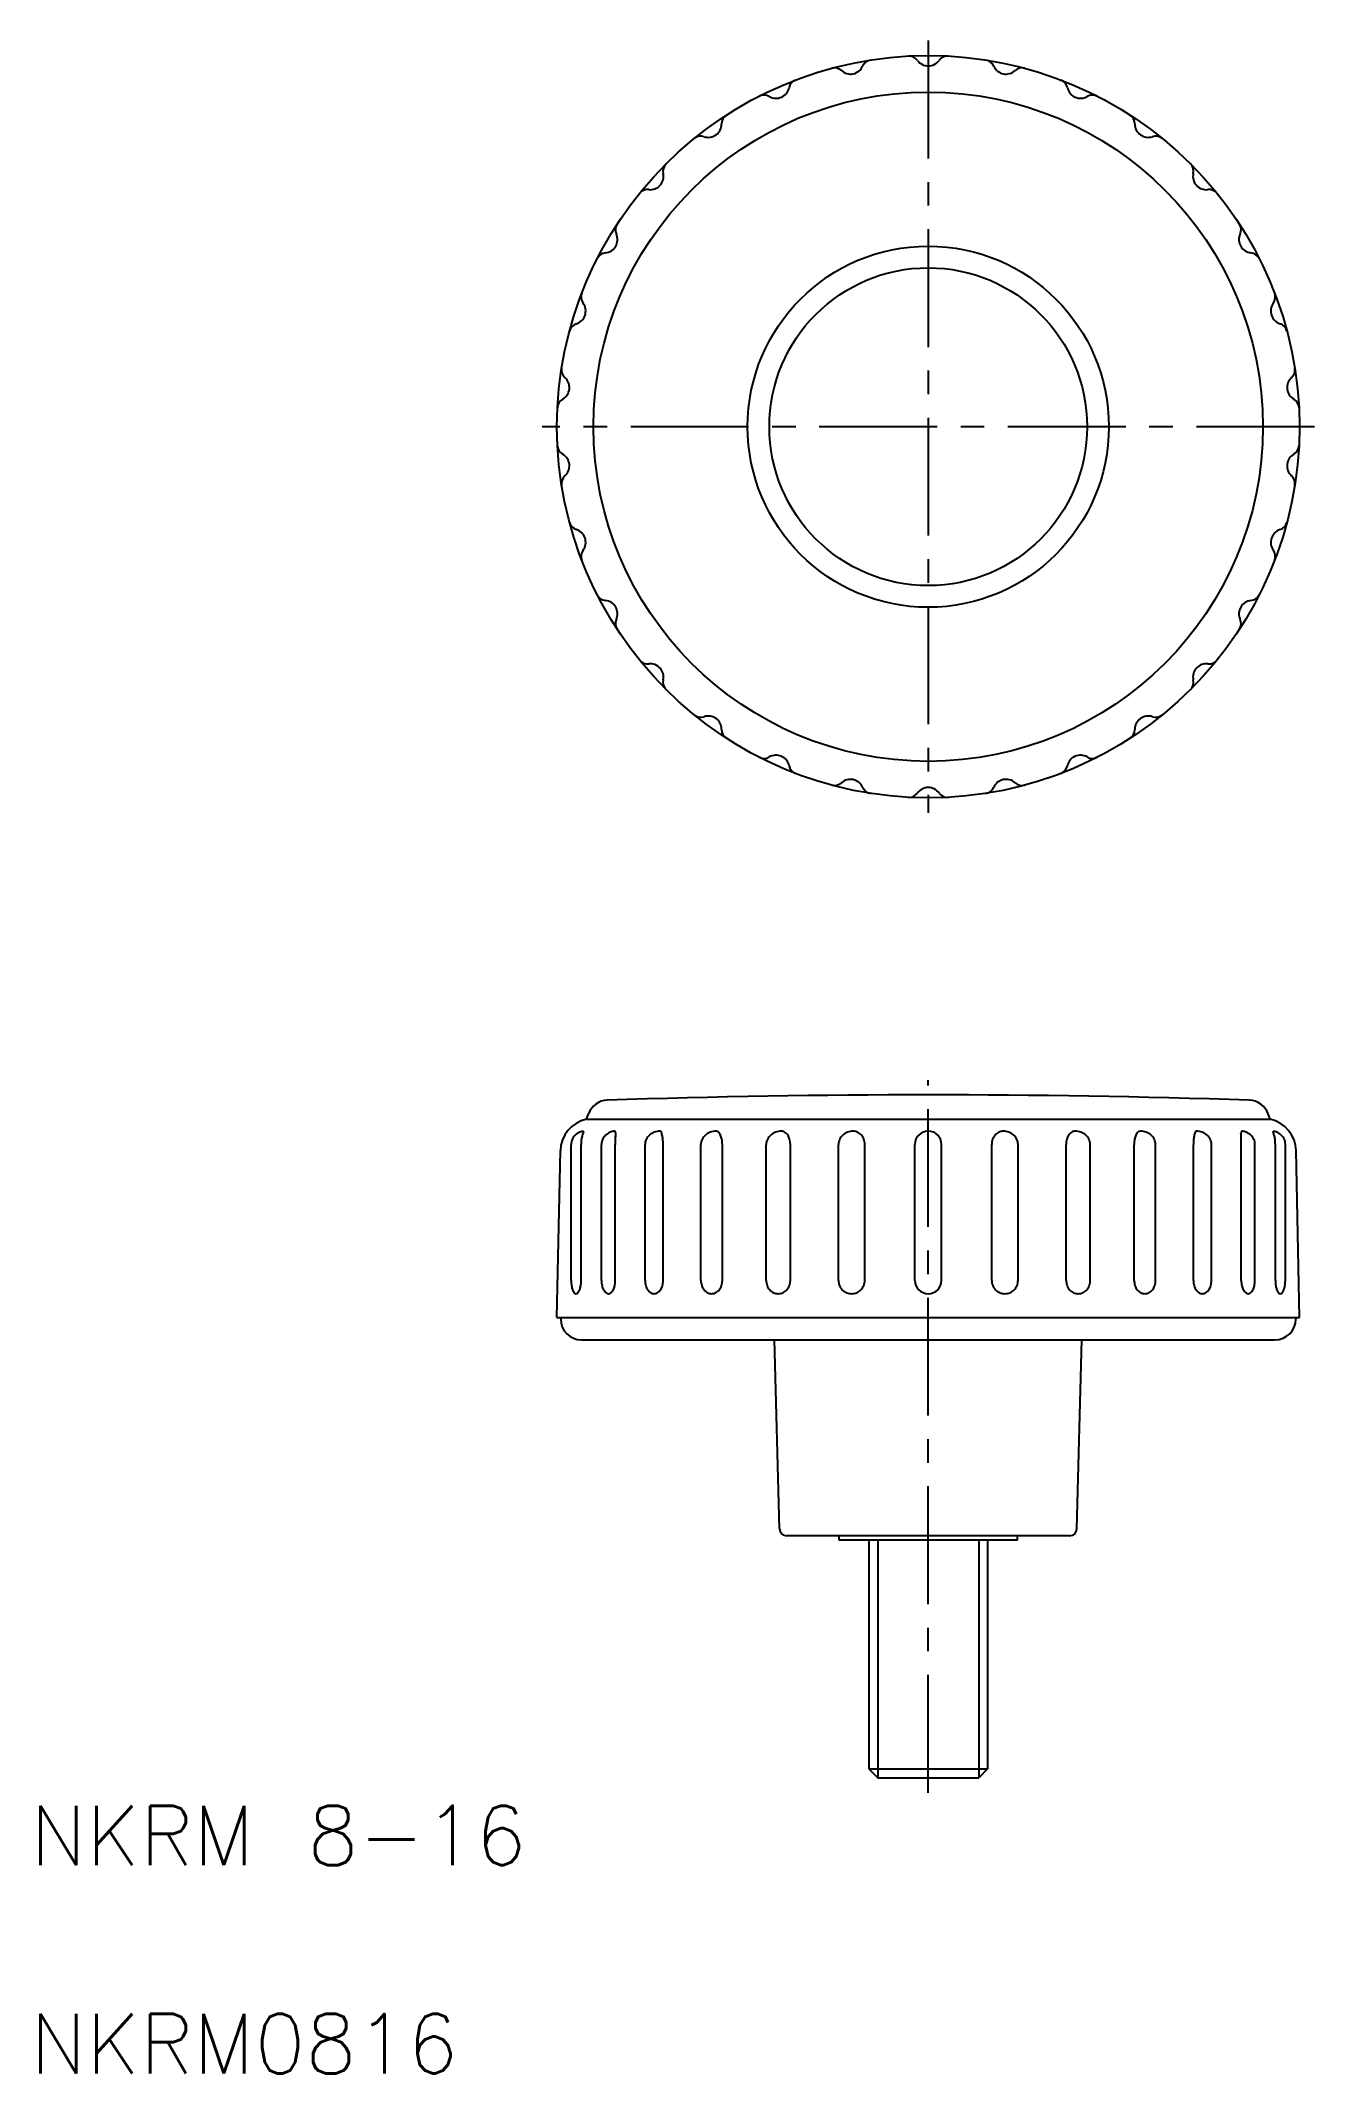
# Model space of a CAD drawing. Extents: x 53 to 139, y 84 to 220.
import ezdxf
from ezdxf.enums import TextEntityAlignment as Align

# ---------------------------------------------------------------- set-up
doc = ezdxf.new("R2010")
doc.units = 0
doc.header["$LTSCALE"] = 0.25
doc.linetypes.add('CENTER', pattern=[50.8, 31.75, -6.35, 6.35, -6.35])
doc.layers.get('0').update_dxf_attribs({"linetype": 'CONTINUOUS'})
doc.layers.add('CENTER', color=1, linetype='CENTER')
doc.styles.get("Standard").update_dxf_attribs({"font": 'txt.shx'})

msp = doc.modelspace()

# ---------------------------------------------------------------- linework, layer by layer
at = {"color": 7, "linetype": 'CONTINUOUS'}
for p, q in [((89.860275, 147.855105), (89.993246, 148.22044)), ((89.860275, 147.855105), (135.893181, 147.855105)), ((135.893181, 147.855105), (135.76021, 148.22044)), ((87.876728, 134.50031), (88.104414, 145.744848)), ((88.828743, 137.007904), (88.828743, 146.156418)), ((89.502934, 137.007904), (89.502934, 146.156418)), ((90.874344, 137.007904), (90.874344, 146.156418)), ((91.800532, 137.007904), (91.800532, 146.156418)), ((93.805224, 137.007904), (93.805224, 146.156418)), ((95.023828, 137.007904), (95.023828, 146.156418)), ((97.568309, 137.007904), (97.568309, 146.156418)), ((99.011522, 137.007904), (99.011522, 146.156418)), ((101.966857, 137.007904), (101.966857, 146.156418)), ((103.591661, 137.007904), (103.591661, 146.156418)), ((106.828491, 137.007904), (106.828491, 146.156418)), ((108.601927, 137.007904), (108.601927, 146.156418)), ((111.976728, 137.007904), (111.976728, 146.156418)), ((113.776728, 137.007904), (113.776728, 146.156418)), ((117.151529, 137.007904), (117.151529, 146.156418)), ((118.924965, 137.007904), (118.924965, 146.156418)), ((122.161795, 137.007904), (122.161795, 146.156418)), ((123.786599, 137.007904), (123.786599, 146.156418)), ((126.741934, 137.007904), (126.741934, 146.156418)), ((128.185147, 137.007904), (128.185147, 146.156418)), ((130.729628, 137.007904), (130.729628, 146.156418)), ((131.948232, 137.007904), (131.948232, 146.156418)), ((133.952924, 137.007904), (133.952924, 146.156418)), ((134.879112, 137.007904), (134.879112, 146.156418)), ((136.250522, 137.007904), (136.250522, 146.156418)), ((136.924713, 137.007904), (136.924713, 146.156418)), ((137.876728, 134.50031), (137.649042, 145.744848)), ((87.876728, 134.50031), (137.876728, 134.50031)), ((88.126728, 134.50031), (88.126728, 134.40031)), ((137.626728, 134.50031), (137.626728, 134.40031)), ((89.526728, 133.00031), (136.226728, 133.00031)), ((102.863978, 120.287222), (102.531074, 133.00031)), ((122.889478, 120.287222), (123.222382, 133.00031)), ((122.38965, 119.80031), (103.363806, 119.80031)), ((106.876728, 119.50031), (106.876728, 119.80031)), ((118.876728, 119.50031), (106.876728, 119.50031)), ((108.876728, 119.50031), (108.876728, 104.10031)), ((112.876728, 119.80031), (112.876828, 119.80031)), ((116.876728, 119.50031), (116.876728, 104.10031)), ((117.633189, 119.80031), (117.633189, 119.80041)), ((118.876728, 119.50031), (118.876728, 119.80031)), ((108.876728, 104.10031), (116.876728, 104.10031)), ((108.876728, 104.10031), (109.476728, 103.50108)), ((116.876728, 104.10031), (116.276728, 103.50108)), ((109.476728, 103.50108), (116.276728, 103.50108))]:
    msp.add_line(p, q, dxfattribs=at)
at = {"color": 3, "linetype": 'CONTINUOUS'}
for p, q in [((109.476728, 119.50031), (109.476728, 103.50108)), ((116.276728, 119.50031), (116.276728, 103.50108))]:
    msp.add_line(p, q, dxfattribs=at)
at = {"color": 7, "linetype": 'CONTINUOUS'}
for radius in [25, 22.540023, 12.160796, 10.7]:
    msp.add_circle((112.876728, 194.49969), radius, dxfattribs=at)
for centre, radius, start, end in [((109.10189, 218.504702), 0.7, 98.936697, 156.253408), ((111.578154, 218.764967), 0.7, 35.746592, 93.063303), ((112.876728, 219.69969), 0.9, 215.746592, 324.253408), ((114.175302, 218.764967), 0.7, 86.936697, 144.253408), ((116.651566, 218.504702), 0.7, 23.746592, 81.063303), ((104.193457, 217.195302), 0.7, 110.936697, 168.253408), ((106.561496, 217.964724), 0.7, 47.746592, 105.063303), ((107.637353, 219.149009), 0.9, 227.746592, 336.253408), ((118.116103, 219.149009), 0.9, 203.746592, 312.253408), ((119.19196, 217.964724), 0.7, 74.936697, 132.253408), ((121.559999, 217.195302), 0.7, 11.746592, 69.063303), ((101.820844, 216.138946), 0.7, 59.746592, 117.063303), ((102.626965, 217.521035), 0.9, 239.746592, 348.253408), ((123.126491, 217.521035), 0.9, 191.746592, 300.253408), ((123.932612, 216.138946), 0.7, 62.936697, 120.253408), ((99.664524, 214.893994), 0.7, 122.936697, 180.253408), ((126.088932, 214.893994), 0.7, 359.746592, 57.063303), ((97.563387, 213.367429), 0.7, 71.746592, 129.063303), ((98.06454, 214.886918), 0.9, 251.746592, 0.253408), ((127.688916, 214.886918), 0.9, 179.746592, 288.253408), ((128.190069, 213.367429), 0.7, 50.936697, 108.253408), ((95.713028, 211.701358), 0.7, 134.936697, 192.253408), ((130.040428, 211.701358), 0.7, 347.746592, 45.063303), ((94.149478, 211.361781), 0.9, 263.746592, 12.253408), ((131.603978, 211.361781), 0.9, 167.746592, 276.253408), ((93.975197, 209.771301), 0.7, 83.746592, 141.063303), ((131.778259, 209.771301), 0.7, 38.936697, 96.253408), ((92.511668, 207.756927), 0.7, 146.936697, 204.253408), ((133.241788, 207.756927), 0.7, 335.746592, 33.063303), ((91.052888, 207.09969), 0.9, 275.746592, 24.253408), ((134.700568, 207.09969), 0.9, 155.746592, 264.253408), ((91.213094, 205.507731), 0.7, 95.746592, 153.063303), ((134.540362, 205.507731), 0.7, 26.936697, 84.253408), ((88.910104, 202.286918), 0.9, 287.746592, 36.253408), ((90.200359, 203.23309), 0.7, 158.936697, 216.253408), ((136.843352, 202.286918), 0.9, 143.746592, 252.253408), ((135.553097, 203.23309), 0.7, 323.746592, 21.063303), ((89.397796, 200.763056), 0.7, 107.746592, 165.063303), ((136.35566, 200.763056), 0.7, 14.936697, 72.253408), ((88.880116, 198.327562), 0.7, 170.936697, 228.253408), ((87.814776, 197.133807), 0.9, 299.746592, 48.253408), ((137.93868, 197.133807), 0.9, 131.746592, 240.253408), ((136.87334, 198.327562), 0.7, 311.746592, 9.063303), ((88.60864, 195.744642), 0.7, 119.746592, 177.063303), ((137.144816, 195.744642), 0.7, 2.936697, 60.253408), ((88.60864, 193.254738), 0.7, 182.936697, 240.253408), ((137.144816, 193.254738), 0.7, 299.746592, 357.063303), ((87.814776, 191.865572), 0.9, 311.746592, 60.253408), ((137.93868, 191.865572), 0.9, 119.746592, 228.253408), ((88.880116, 190.671817), 0.7, 131.746592, 189.063303), ((136.87334, 190.671817), 0.7, 350.936697, 48.253408), ((89.397796, 188.236324), 0.7, 194.936697, 252.253408), ((88.910104, 186.712461), 0.9, 323.746592, 72.253408), ((136.843352, 186.712461), 0.9, 107.746592, 216.253408), ((136.35566, 188.236324), 0.7, 287.746592, 345.063303), ((90.200359, 185.766289), 0.7, 143.746592, 201.063303), ((135.553097, 185.766289), 0.7, 338.936697, 36.253408), ((91.213094, 183.491649), 0.7, 206.936697, 264.253408), ((91.052888, 181.89969), 0.9, 335.746592, 84.253408), ((134.700568, 181.89969), 0.9, 95.746592, 204.253408), ((134.540362, 183.491649), 0.7, 275.746592, 333.063303), ((92.511668, 181.242453), 0.7, 155.746592, 213.063303), ((133.241788, 181.242453), 0.7, 326.936697, 24.253408), ((93.975197, 179.228078), 0.7, 218.936697, 276.253408), ((94.149478, 177.637598), 0.9, 347.746592, 96.253408), ((131.603978, 177.637598), 0.9, 83.746592, 192.253408), ((131.778259, 179.228078), 0.7, 263.746592, 321.063303), ((95.713028, 177.298021), 0.7, 167.746592, 225.063303), ((130.040428, 177.298021), 0.7, 314.936697, 12.253408), ((97.563387, 175.63195), 0.7, 230.936697, 288.253408), ((98.06454, 174.112461), 0.9, 359.746592, 108.253408), ((99.664524, 174.105385), 0.7, 179.746592, 237.063303), ((126.088932, 174.105385), 0.7, 302.936697, 0.253408), ((127.688916, 174.112461), 0.9, 71.746592, 180.253408), ((128.190069, 175.63195), 0.7, 251.746592, 309.063303), ((101.820844, 172.860433), 0.7, 242.936697, 300.253408), ((102.626965, 171.478344), 0.9, 11.746592, 120.253408), ((104.193457, 171.804078), 0.7, 191.746592, 249.063303), ((121.559999, 171.804078), 0.7, 290.936697, 348.253408), ((123.126491, 171.478344), 0.9, 59.746592, 168.253408), ((123.932612, 172.860433), 0.7, 239.746592, 297.063303), ((106.561496, 171.034655), 0.7, 254.936697, 312.253408), ((107.637353, 169.85037), 0.9, 23.746592, 132.253408), ((109.10189, 170.494678), 0.7, 203.746592, 261.063303), ((111.578154, 170.234412), 0.7, 266.936697, 324.253408), ((112.876728, 169.29969), 0.9, 35.746592, 144.253408), ((114.175302, 170.234412), 0.7, 215.746592, 273.063303), ((116.651566, 170.494678), 0.7, 278.936697, 336.253408), ((118.116103, 169.85037), 0.9, 47.746592, 156.253408), ((119.19196, 171.034655), 0.7, 227.746592, 285.063303), ((112.876728, -500.49969), 650, 88.094391, 91.905609), ((90.303963, 145.70031), 2.2, 101.635018, 178.84), ((91.308815, 147.741612), 1.4, 91.905609, 160), ((134.444641, 147.741612), 1.4, 20, 88.094391), ((135.449493, 145.70031), 2.2, 1.16, 78.364982), ((89.693774, 146.156418), 0.865031, 156.665323, 180), ((89.72888, 146.141274), 0.903264, 133.836616, 156.665323), ((89.751455, 146.117763), 0.935858, 111.688952, 133.836616), ((89.766055, 146.081054), 0.975364, 99.479316, 111.688952), ((92.577309, 146.156418), 3.074375, 173.095232, 180), ((91.17659, 146.326042), 1.663423, 163.703414, 173.095232), ((90.302788, 146.581503), 0.753043, 149.109691, 163.703414), ((89.613655, 146.993782), 0.05, 329.109691, 99.479316), ((91.721239, 146.156418), 0.846894, 156.20771, 180), ((91.775141, 146.132652), 0.905804, 133.21302, 156.20771), ((91.809845, 146.095714), 0.956486, 111.26348, 133.21302), ((91.832311, 146.037983), 1.018435, 97.179915, 111.26348), ((91.71752, 146.949216), 0.1, 356.316779, 97.179915), ((117.288549, 146.156418), 25.488017, 179.16206, 180), ((104.56111, 146.342567), 12.759217, 177.97773, 179.16206), ((96.986821, 146.610015), 5.180208, 176.316779, 177.97773), ((94.607506, 146.156418), 0.802282, 155.00228, 180), ((94.709596, 146.108817), 0.914923, 131.617124, 155.00228), ((94.775523, 146.034606), 1.014189, 110.202477, 131.617124), ((94.818309, 145.918334), 1.138083, 90, 110.202477), ((94.818309, 146.990332), 0.066086, 28.867766, 90), ((94.103928, 146.596497), 0.881835, 12.863174, 28.867766), ((92.948073, 146.332552), 2.067443, 5.403384, 12.863174), ((91.085938, 146.156418), 3.93789, 0, 5.403384), ((98.361432, 146.156418), 0.793123, 154.739602, 180), ((98.473793, 146.1034), 0.917364, 131.278132, 154.739602), ((98.546401, 146.020688), 1.027424, 109.98205, 131.278132), ((98.593546, 145.891031), 1.165386, 90, 109.98205), ((98.593546, 146.847202), 0.209216, 48.270254, 90), ((98.301749, 146.520038), 0.647602, 24.910978, 48.270254), ((97.829931, 146.300917), 1.167818, 10.88886, 24.910978), ((97.078768, 146.156418), 1.932754, 0, 10.88886), ((102.759286, 146.156418), 0.79243, 154.719476, 180), ((102.87243, 146.102982), 0.917557, 131.252287, 154.719476), ((102.945549, 146.019612), 1.028448, 109.965313, 131.252287), ((102.993028, 145.888921), 1.167497, 90, 109.965313), ((102.993028, 146.649661), 0.406757, 58.087886, 90), ((102.845894, 146.413392), 0.685093, 33.629802, 58.087886), ((102.612486, 146.258141), 0.965418, 15.4036, 33.629802), ((102.243271, 146.156418), 1.34839, 0, 15.4036), ((107.64406, 146.156418), 0.815569, 155.373823, 180), ((107.731488, 146.116341), 0.911745, 132.10191, 155.373823), ((107.787894, 146.05392), 0.995876, 110.520662, 132.10191), ((107.824474, 145.95619), 1.100227, 90, 110.520662), ((107.824474, 146.381796), 0.674622, 64.382088, 90), ((107.772192, 146.272762), 0.795542, 40.821676, 64.382088), ((107.690552, 146.202239), 0.903424, 19.687875, 40.821676), ((107.562493, 146.156418), 1.039435, 0, 19.687875), ((112.876728, 146.156418), 0.9, 0, 180), ((118.190963, 146.156418), 1.039435, 160.312125, 180), ((118.062904, 146.202239), 0.903424, 139.178324, 160.312125), ((117.981264, 146.272762), 0.795542, 115.617912, 139.178324), ((117.928982, 146.381796), 0.674622, 90, 115.617912), ((117.928982, 145.95619), 1.100227, 69.479338, 90), ((117.965562, 146.05392), 0.995876, 47.89809, 69.479338), ((118.021968, 146.116341), 0.911745, 24.626177, 47.89809), ((118.109396, 146.156418), 0.815569, 0, 24.626177), ((123.510184, 146.156418), 1.34839, 164.5964, 180), ((123.14097, 146.258141), 0.965418, 146.370198, 164.5964), ((122.907562, 146.413392), 0.685093, 121.912114, 146.370198), ((122.760428, 146.649661), 0.406757, 90, 121.912114), ((122.760428, 145.888921), 1.167497, 70.034687, 90), ((122.807907, 146.019612), 1.028448, 48.747713, 70.034687), ((122.881026, 146.102982), 0.917557, 25.280524, 48.747713), ((122.99417, 146.156418), 0.79243, 0, 25.280524), ((128.674688, 146.156418), 1.932754, 169.11114, 180), ((127.923525, 146.300917), 1.167818, 155.089022, 169.11114), ((127.451707, 146.520038), 0.647602, 131.729746, 155.089022), ((127.15991, 146.847202), 0.209216, 90, 131.729746), ((127.15991, 145.891031), 1.165386, 70.01795, 90), ((127.207055, 146.020688), 1.027424, 48.721868, 70.01795), ((127.279663, 146.1034), 0.917364, 25.260398, 48.721868), ((127.392024, 146.156418), 0.793123, 0, 25.260398), ((134.667518, 146.156418), 3.93789, 174.596616, 180), ((132.805383, 146.332552), 2.067443, 167.136826, 174.596616), ((131.649528, 146.596497), 0.881835, 151.132234, 167.136826), ((130.935147, 146.990332), 0.066086, 90, 151.132234), ((130.935147, 145.918334), 1.138083, 69.797523, 90), ((130.977933, 146.034606), 1.014189, 48.382876, 69.797523), ((131.04386, 146.108817), 0.914923, 24.99772, 48.382876), ((131.14595, 146.156418), 0.802282, 0, 24.99772), ((134.035936, 146.949216), 0.1, 82.820085, 183.683221), ((128.766634, 146.610015), 5.180208, 2.02227, 3.683221), ((121.192346, 146.342567), 12.759217, 0.83794, 2.02227), ((108.464907, 146.156418), 25.488017, 0, 0.83794), ((133.921145, 146.037983), 1.018435, 68.73652, 82.820085), ((133.943611, 146.095714), 0.956486, 46.78698, 68.73652), ((133.978315, 146.132652), 0.905804, 23.79229, 46.78698), ((134.032217, 146.156418), 0.846894, 0, 23.79229), ((136.139801, 146.993782), 0.05, 80.520684, 210.890309), ((135.450668, 146.581503), 0.753043, 16.296586, 30.890309), ((135.987401, 146.081054), 0.975364, 68.311048, 80.520684), ((134.576866, 146.326042), 1.663423, 6.904768, 16.296586), ((133.176147, 146.156418), 3.074375, 0, 6.904768), ((136.002001, 146.117763), 0.935858, 46.163384, 68.311048), ((136.024576, 146.141274), 0.903264, 23.334677, 46.163384), ((136.059682, 146.156418), 0.865031, 0, 23.334677), ((91.226873, 137.007904), 2.39813, 180, 188.818789), ((87.104804, 137.007904), 2.39813, 351.181211, 0), ((92.618229, 137.007904), 1.743884, 180, 192.031595), ((90.056647, 137.007904), 1.743884, 347.968405, 0), ((95.13001, 137.007904), 1.324786, 180, 195.664735), ((93.699041, 137.007904), 1.324786, 344.335265, 0), ((98.687492, 137.007904), 1.119184, 180, 198.371856), ((97.892339, 137.007904), 1.119184, 341.628144, 0), ((102.962099, 137.007904), 0.995242, 180, 200.500657), ((102.596419, 137.007904), 0.995242, 339.499343, 0), ((107.741679, 137.007904), 0.913188, 180, 202.200411), ((107.68874, 137.007904), 0.913188, 337.799589, 0), ((112.876728, 137.007904), 0.9, 180, 0), ((118.064716, 137.007904), 0.913188, 180, 202.200411), ((118.011777, 137.007904), 0.913188, 337.799589, 0), ((123.157037, 137.007904), 0.995242, 180, 200.500657), ((122.791357, 137.007904), 0.995242, 339.499343, 0), ((127.861117, 137.007904), 1.119184, 180, 198.371856), ((127.065964, 137.007904), 1.119184, 341.628144, 0), ((132.054414, 137.007904), 1.324786, 180, 195.664735), ((130.623446, 137.007904), 1.324786, 344.335265, 0), ((135.696809, 137.007904), 1.743884, 180, 192.031595), ((133.135227, 137.007904), 1.743884, 347.968405, 0), ((138.648652, 137.007904), 2.39813, 180, 188.818789), ((134.526583, 137.007904), 2.39813, 351.181211, 0), ((90.202088, 136.848915), 1.361085, 188.818789, 200.533474), ((89.56029, 136.608529), 0.675745, 200.533474, 222.12132), ((89.165839, 136.251848), 0.143944, 222.12132, 270), ((89.165839, 136.251848), 0.143944, 270, 317.87868), ((88.771388, 136.608529), 0.675745, 317.87868, 339.466526), ((88.129589, 136.848915), 1.361085, 339.466526, 351.181211), ((91.984137, 136.872758), 1.09555, 192.031595, 207.228019), ((91.585262, 136.667518), 0.646969, 207.228019, 231.165801), ((91.337438, 136.359664), 0.25176, 231.165801, 270), ((91.337438, 136.359664), 0.25176, 270, 308.834199), ((91.089615, 136.667518), 0.646969, 308.834199, 332.771981), ((90.69074, 136.872758), 1.09555, 332.771981, 347.968405), ((94.777827, 136.909144), 0.959017, 195.664735, 214.09807), ((94.555087, 136.758348), 0.690033, 214.09807, 238.540235), ((94.414526, 136.528612), 0.420708, 238.540235, 270), ((94.414526, 136.528612), 0.420708, 270, 301.459765), ((94.273965, 136.758348), 0.690033, 301.459765, 325.90193), ((94.051225, 136.909144), 0.959017, 325.90193, 344.335265), ((98.492702, 136.943212), 0.913931, 198.371856, 218.722118), ((98.368871, 136.843926), 0.755212, 218.722118, 242.678481), ((98.289916, 136.691094), 0.58319, 242.678481, 270), ((98.289916, 136.691094), 0.58319, 270, 297.321519), ((98.21096, 136.843926), 0.755212, 297.321519, 321.277882), ((98.087129, 136.943212), 0.913931, 321.277882, 341.628144), ((102.872853, 136.974535), 0.899962, 200.500657, 222.071589), ((102.815852, 136.923083), 0.823174, 222.071589, 245.350724), ((102.779259, 136.843337), 0.735433, 245.350724, 270), ((102.779259, 136.843337), 0.735433, 270, 294.649276), ((102.742666, 136.923083), 0.823174, 294.649276, 317.928411), ((102.685665, 136.974535), 0.899962, 317.928411, 339.499343), ((107.728797, 137.002647), 0.899275, 202.200411, 224.574094), ((107.720537, 136.994509), 0.887679, 224.574094, 247.197245), ((107.715209, 136.981836), 0.873932, 247.197245, 270), ((107.715209, 136.981836), 0.873932, 270, 292.802755), ((107.709881, 136.994509), 0.887679, 292.802755, 315.425906), ((107.701621, 137.002647), 0.899275, 315.425906, 337.799589), ((118.051835, 137.002647), 0.899275, 202.200411, 224.574094), ((118.043575, 136.994509), 0.887679, 224.574094, 247.197245), ((118.038247, 136.981836), 0.873932, 247.197245, 270), ((118.038247, 136.981836), 0.873932, 270, 292.802755), ((118.032919, 136.994509), 0.887679, 292.802755, 315.425906), ((118.024659, 137.002647), 0.899275, 315.425906, 337.799589), ((123.067791, 136.974535), 0.899962, 200.500657, 222.071589), ((123.01079, 136.923083), 0.823174, 222.071589, 245.350724), ((122.974197, 136.843337), 0.735433, 245.350724, 270), ((122.974197, 136.843337), 0.735433, 270, 294.649276), ((122.937603, 136.923083), 0.823174, 294.649276, 317.928411), ((122.880603, 136.974535), 0.899962, 317.928411, 339.499343), ((127.666327, 136.943212), 0.913931, 198.371856, 218.722118), ((127.542496, 136.843926), 0.755212, 218.722118, 242.678481), ((127.46354, 136.691094), 0.58319, 242.678481, 270), ((127.46354, 136.691094), 0.58319, 270, 297.321519), ((127.384585, 136.843926), 0.755212, 297.321519, 321.277882), ((127.260754, 136.943212), 0.913931, 321.277882, 341.628144), ((131.702231, 136.909144), 0.959017, 195.664735, 214.09807), ((131.479491, 136.758348), 0.690033, 214.09807, 238.540235), ((131.33893, 136.528612), 0.420708, 238.540235, 270), ((131.33893, 136.528612), 0.420708, 270, 301.459765), ((131.198369, 136.758348), 0.690033, 301.459765, 325.90193), ((130.975629, 136.909144), 0.959017, 325.90193, 344.335265), ((135.062716, 136.872758), 1.09555, 192.031595, 207.228019), ((134.663841, 136.667518), 0.646969, 207.228019, 231.165801), ((134.416018, 136.359664), 0.25176, 231.165801, 270), ((134.416018, 136.359664), 0.25176, 270, 308.834199), ((134.168194, 136.667518), 0.646969, 308.834199, 332.771981), ((133.769319, 136.872758), 1.09555, 332.771981, 347.968405), ((137.623867, 136.848915), 1.361085, 188.818789, 200.533474), ((136.982068, 136.608529), 0.675745, 200.533474, 222.12132), ((136.587617, 136.251848), 0.143944, 222.12132, 270), ((136.587617, 136.251848), 0.143944, 270, 317.87868), ((136.193166, 136.608529), 0.675745, 317.87868, 339.466526), ((135.551368, 136.848915), 1.361085, 339.466526, 351.181211), ((89.526728, 134.40031), 1.4, 180, 270), ((136.226728, 134.40031), 1.4, 270, 0), ((103.363806, 120.30031), 0.5, 181.5, 270), ((122.38965, 120.30031), 0.5, 270, 358.5)]:
    msp.add_arc(centre, radius, start, end, dxfattribs=at)
at = {"layer": 'CENTER', "color": 1, "linetype": 'CENTER'}
for p, q in [((112.876728, 220.49969), (112.876728, 168.49969)), ((138.876728, 194.49969), (86.876728, 194.49969)), ((112.876728, 102.50108), (112.876728, 150.50031))]:
    msp.add_line(p, q, dxfattribs=at)

# ---------------------------------------------------------------- texts
at = {"color": 7, "linetype": 'CONTINUOUS'}
for s, p in [('NKRM 8-16', (52.421876, 99.625731)), ('NKRM0816', (52.421876, 85.600259))]:
    msp.add_text(s, height=4, dxfattribs=at).set_placement(p, align=Align.MIDDLE_LEFT)

doc.saveas('drawing.dxf')
